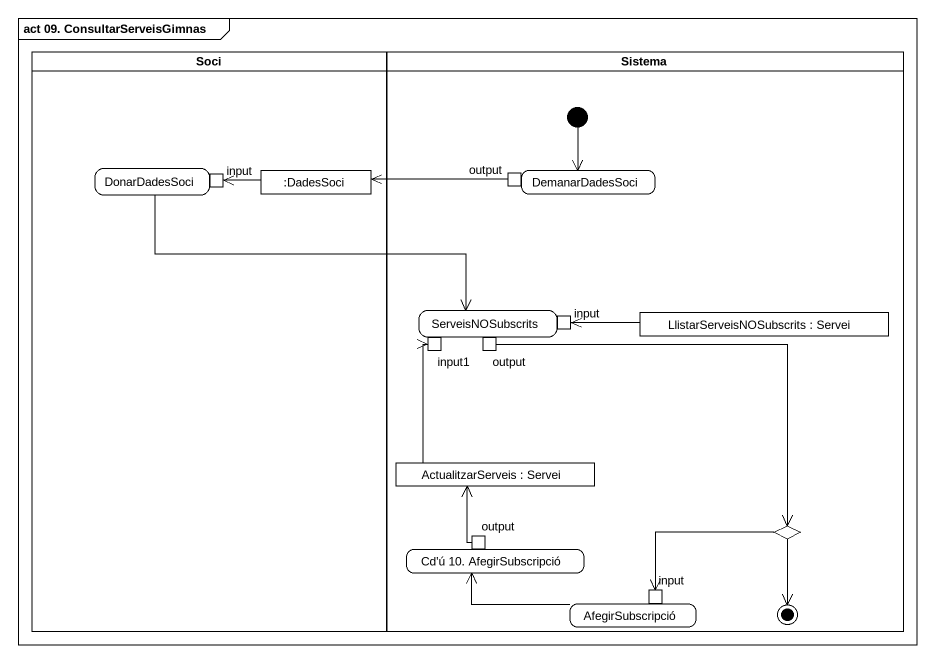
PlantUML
@startuml
mainframe act 09. ConsultarServeisGimnas
hide empty description
state Soci <<partition>> {
  state DonarDadesSoci {
    state input <<inputPin>>
  }
  state ":DadesSoci" as DadesSoci <<object>>
}
state Sistema <<partition>> {
  state DemanarDadesSoci {
    state output <<outputPin>>
  }
  state ServeisNOSubscrits {
    state "input" as input_2 <<inputPin>>
    state input1 <<inputPin>>
    state "output" as output_2 <<outputPin>>
  }
  state "LlistarServeisNOSubscrits : Servei" as LlistarServeisNOSubscrits <<object>>
  state "ActualitzarServeis : Servei" as ActualitzarServeis <<object>>
  state choice1 <<choice>>
  state "Cd’ú 10. AfegirSubscripció" as Cd_ú_10_AfegirSubscripció {
    state "output" as output_3 <<outputPin>>
  }
  state AfegirSubscripció {
    state "input" as input_3 <<inputPin>>
  }
  [*] --> DemanarDadesSoci
  choice1 --> [*]
}
DonarDadesSoci -right-> ServeisNOSubscrits
DadesSoci -left-> input
output -left-> DadesSoci
LlistarServeisNOSubscrits -left-> input_2
output_2 --> choice1
ActualitzarServeis -up-> input1
choice1 -left-> input_3
output_3 -up-> ActualitzarServeis
AfegirSubscripció -left-> Cd_ú_10_AfegirSubscripció
@enduml
